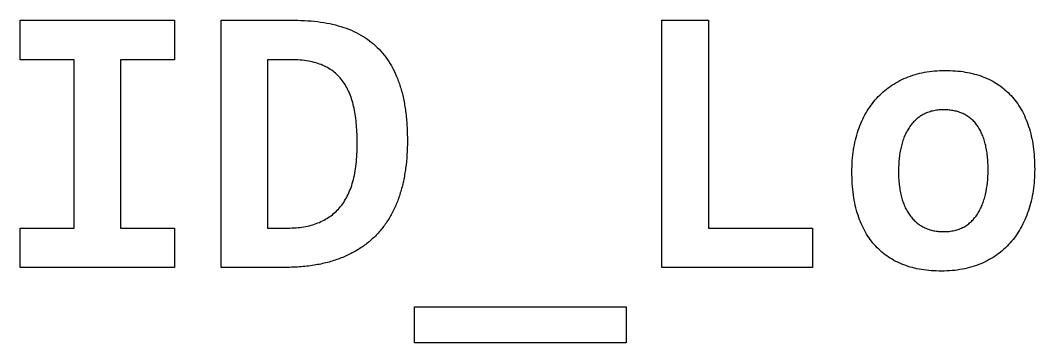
# Model space of a CAD drawing. Extents: x 0 to 260, y 0 to 99.
# Drawn here: x 146.78 to 159.8, y 24.55 to 28.7 of the extents above; entities that cross this region are included whole.
import ezdxf

# ---------------------------------------------------------------- set-up
doc = ezdxf.new("R2010")
doc.units = 0
doc.layers.get('0').update_dxf_attribs({"linetype": 'CONTINUOUS'})

msp = doc.modelspace()

# ---------------------------------------------------------------- linework, layer by layer
at = {"color": 7}
for points in [[(148.756627, 28.189603), (148.06641, 28.189603), (148.06641, 26.026925), (148.756627, 26.026925), (148.756627, 25.520751), (146.778004, 25.520751), (146.778004, 26.026925), (147.468221, 26.026925), (147.468221, 28.189603), (146.778004, 28.189603), (146.778004, 28.695751), (148.756627, 28.695751)], [(155.612787, 28.695751), (155.612787, 26.026925), (156.947206, 26.026925), (156.947206, 25.520751), (155.014598, 25.520751), (155.014598, 28.695751)], [(151.100492, 27.234113)], [(157.458394, 26.893224)], [(158.703679, 25.984539)], [(151.839598, 25.014603), (154.554453, 25.014603), (154.554453, 24.554466), (151.839598, 24.554466)]]:
    msp.add_lwpolyline(points, close=True, dxfattribs=at)
for points in [[(149.354816, 25.520751), (149.354816, 28.695751), (150.29308, 28.695751)], [(150.254257, 28.189629), (149.953004, 28.189629), (149.953004, 26.026951), (150.213274, 26.026951)], [(150.159351, 25.520671), (149.354816, 25.520751)]]:
    msp.add_lwpolyline(points, dxfattribs=at)
for points in [[(150.29308, 28.695751), (150.351847, 28.695751), (150.410614, 28.693105), (150.469229, 28.68993)], [(150.469229, 28.68993), (150.524287, 28.68649), (150.57921, 28.680405), (150.633875, 28.672732)], [(150.633875, 28.672732), (150.685517, 28.665323), (150.73693, 28.656328), (150.787736, 28.644686)], [(150.787736, 28.644686), (150.835571, 28.633573), (150.882869, 28.62008), (150.929374, 28.604416)], [(150.929374, 28.604416), (150.973818, 28.589335), (151.017538, 28.572164), (151.060228, 28.552664)], [(151.060228, 28.552664), (151.101208, 28.533878), (151.141238, 28.513029), (151.179578, 28.489376)], [(151.179578, 28.489376), (151.217177, 28.466092), (151.25315, 28.440348), (151.287424, 28.412461)], [(151.287424, 28.412461), (151.32126, 28.384918), (151.35344, 28.355391), (151.383767, 28.324011)], [(151.383767, 28.324011), (151.414403, 28.29234), (151.443147, 28.258791), (151.469325, 28.223363)], [(150.371452, 28.185396), (150.332475, 28.188306), (150.293367, 28.1891), (150.254257, 28.189629)], [(150.477861, 28.171637), (150.442656, 28.177987), (150.407109, 28.18275), (150.371452, 28.185396)], [(150.574923, 28.148619), (150.543033, 28.158144), (150.510595, 28.165552), (150.477861, 28.171637)], [(150.661919, 28.116975), (150.633638, 28.12941), (150.604517, 28.139729), (150.574923, 28.148619)], [(151.469325, 28.223363), (151.496239, 28.186957), (151.520441, 28.148539), (151.542661, 28.109037)], [(150.739568, 28.076731), (150.71461, 28.091813), (150.688641, 28.10528), (150.661919, 28.116975)], [(150.809309, 28.027836), (150.787211, 28.045563), (150.76387, 28.061994), (150.739568, 28.076731)], [(150.870422, 27.97103), (150.851409, 27.991403), (150.830956, 28.010347), (150.809309, 28.027836)], [(151.542661, 28.109037), (151.565754, 28.068), (151.586707, 28.025773), (151.605212, 27.982513)], [(158.148613, 27.958092), (158.186197, 27.973703), (158.224627, 27.987435), (158.263651, 27.999076)], [(158.263651, 27.999076), (158.303603, 28.010982), (158.344177, 28.020772), (158.385158, 28.028551)], [(158.385158, 28.028551), (158.427952, 28.036488), (158.47119, 28.042309), (158.514574, 28.045749)], [(158.514574, 28.045749), (158.559765, 28.049453), (158.605112, 28.050511), (158.650461, 28.05157)], [(158.650461, 28.05157), (158.694599, 28.05157), (158.738737, 28.048924), (158.782753, 28.046542)], [(158.782753, 28.046542), (158.82465, 28.043632), (158.866435, 28.038605), (158.907856, 28.031461)], [(158.907856, 28.031461), (158.947535, 28.024582), (158.986881, 28.015851), (159.025767, 28.005532)], [(159.025767, 28.005532), (159.062976, 27.995478), (159.099769, 27.983836), (159.13577, 27.970316)], [(150.923626, 27.905599), (150.907384, 27.928618), (150.889639, 27.950499), (150.870422, 27.97103)], [(150.968922, 27.832256), (150.955264, 27.857656), (150.94023, 27.88213), (150.923626, 27.905599)], [(151.605212, 27.982513), (151.624683, 27.936978), (151.641447, 27.890306), (151.656259, 27.843025)], [(157.943706, 27.845221), (157.975276, 27.867181), (158.00786, 27.887687), (158.041486, 27.906313)], [(158.041486, 27.906313), (158.076186, 27.925628), (158.111997, 27.942799), (158.148613, 27.958092)], [(159.13577, 27.970316), (159.170584, 27.957087), (159.204663, 27.941926), (159.237865, 27.925019)], [(159.237865, 27.925019), (159.270528, 27.908351), (159.302342, 27.890041), (159.332771, 27.869642)], [(159.332771, 27.869642), (159.3626, 27.849534), (159.391101, 27.827679), (159.41833, 27.804237)], [(151.007027, 27.751744), (150.995677, 27.779207), (150.983035, 27.806116), (150.968922, 27.832256)], [(151.038663, 27.662579), (151.029677, 27.692821), (151.019081, 27.722587), (151.007027, 27.751744)], [(151.656259, 27.843025), (151.671981, 27.792833), (151.685506, 27.741981), (151.696522, 27.690598)], [(157.77187, 27.694223), (157.797481, 27.722507), (157.824466, 27.749574), (157.853115, 27.774736)], [(157.853115, 27.774736), (157.88186, 27.799871), (157.912282, 27.82334), (157.943706, 27.845221)], [(159.41833, 27.804237), (159.445838, 27.780425), (159.472051, 27.755368), (159.496697, 27.728725)], [(151.062388, 27.566244), (151.055742, 27.598656), (151.048087, 27.630882), (151.038663, 27.662579)], [(151.696522, 27.690598), (151.708341, 27.635486), (151.717273, 27.579738), (151.724562, 27.523805)], [(157.699255, 27.605059), (157.721744, 27.636094), (157.746123, 27.665781), (157.77187, 27.694223)], [(159.496697, 27.728725), (159.521567, 27.701843), (159.544856, 27.67348), (159.566438, 27.6439)], [(159.566438, 27.6439), (159.58861, 27.613472), (159.609012, 27.581749), (159.627551, 27.548993)], [(151.080361, 27.462713), (151.075334, 27.497373), (151.069426, 27.531928), (151.062388, 27.566244)], [(151.724562, 27.523805), (151.732375, 27.463851), (151.738305, 27.403658), (151.741818, 27.343333)], [(157.581341, 27.399451), (157.597877, 27.435963), (157.616083, 27.471735), (157.635982, 27.506581)], [(157.635982, 27.506581), (157.65535, 27.540474), (157.676339, 27.573467), (157.699255, 27.605059)], [(158.367196, 27.484435), (158.348992, 27.474646), (158.331331, 27.463533), (158.31471, 27.451362)], [(158.424713, 27.511052), (158.405002, 27.503379), (158.385801, 27.494648), (158.367196, 27.484435)], [(158.487983, 27.530367), (158.466499, 27.52534), (158.445311, 27.51899), (158.424713, 27.511052)], [(158.557005, 27.541744), (158.533801, 27.539098), (158.510711, 27.535658), (158.487983, 27.530367)], [(158.631787, 27.545448), (158.60681, 27.545422), (158.581836, 27.545422), (158.557005, 27.541744)], [(158.700097, 27.542538), (158.677396, 27.545183), (158.654602, 27.545183), (158.631787, 27.545448)], [(158.764086, 27.533277), (158.74292, 27.537511), (158.721563, 27.540686), (158.700097, 27.542538)], [(158.823763, 27.518196), (158.80421, 27.524546), (158.784234, 27.529308), (158.764086, 27.533277)], [(158.879125, 27.4965), (158.861133, 27.504702), (158.842639, 27.512111), (158.823763, 27.518196)], [(158.930171, 27.469195), (158.913714, 27.479249), (158.896659, 27.48851), (158.879125, 27.4965)], [(159.627551, 27.548993), (159.646681, 27.515206), (159.663813, 27.480334), (159.679317, 27.444748)], [(151.093302, 27.351985), (151.090034, 27.389), (151.085692, 27.425936), (151.080361, 27.462713)], [(151.10049, 27.234086), (151.099035, 27.27343), (151.096765, 27.312773), (151.093302, 27.351985)], [(157.535327, 27.283696), (157.548847, 27.32296), (157.564204, 27.361616), (157.581341, 27.399451)], [(158.224839, 27.367251), (158.21124, 27.351112), (158.199042, 27.333861), (158.187451, 27.316213)], [(158.267977, 27.411833), (158.252843, 27.397811), (158.238171, 27.383047), (158.224839, 27.367251)], [(158.31471, 27.451362), (158.298306, 27.439191), (158.282915, 27.425698), (158.267977, 27.411833)], [(158.976904, 27.436122), (158.962087, 27.448028), (158.946432, 27.459141), (158.930171, 27.469195)], [(159.019325, 27.396567), (159.006069, 27.41059), (158.991916, 27.423925), (158.976904, 27.436122)], [(159.05743, 27.350556), (159.045656, 27.366696), (159.032982, 27.382041), (159.019325, 27.396567)], [(159.09122, 27.298777), (159.080848, 27.316504), (159.06963, 27.33394), (159.05743, 27.350556)], [(159.679317, 27.444748), (159.69551, 27.407574), (159.709898, 27.369659), (159.722458, 27.331136)], [(151.103368, 27.109653), (151.102707, 27.151192), (151.102045, 27.192653), (151.100492, 27.234113)], [(151.741818, 27.343333), (151.745597, 27.278483), (151.746583, 27.213502), (151.74757, 27.14852)], [(157.499378, 27.16003), (157.509353, 27.201781), (157.521365, 27.243082), (157.535327, 27.283696)], [(158.154378, 27.260836), (158.144033, 27.241521), (158.134799, 27.221466), (158.12634, 27.201172)], [(158.187451, 27.316213), (158.17565, 27.298221), (158.164485, 27.279806), (158.154378, 27.260836)], [(159.1207, 27.241257), (159.111942, 27.260836), (159.102047, 27.28015), (159.09122, 27.298777)], [(159.145147, 27.177995), (159.137871, 27.199426), (159.129907, 27.220619), (159.1207, 27.241257)], [(159.722458, 27.331136), (159.735634, 27.290734), (159.746799, 27.249644), (159.756247, 27.208184)], [(151.099772, 26.974398), (151.102127, 27.019403), (151.102744, 27.064488), (151.103368, 27.109653)], [(151.74757, 27.14852), (151.746538, 27.088327), (151.745533, 27.028108), (151.741818, 26.968048)], [(157.474216, 27.029881), (157.48099, 27.07359), (157.489112, 27.117035), (157.499378, 27.16003)], [(158.102607, 27.136455), (158.09541, 27.113701), (158.089325, 27.090682), (158.083901, 27.067425)], [(158.12634, 27.201172), (158.117503, 27.180006), (158.109539, 27.158363), (158.102607, 27.136455)], [(159.165996, 27.108251), (159.15999, 27.131798), (159.152952, 27.155002), (159.145147, 27.177995)], [(159.181819, 27.032765), (159.177612, 27.058165), (159.172373, 27.083353), (159.165996, 27.108251)], [(159.756247, 27.208184), (159.766222, 27.164448), (159.774318, 27.120316), (159.780695, 27.075892)], [(151.088988, 26.847848), (151.093838, 26.889943), (151.097566, 26.932117), (151.099772, 26.974398)], [(151.741818, 26.968048), (151.738275, 26.910607), (151.732277, 26.853298), (151.724562, 26.796227)], [(157.458394, 26.893277), (157.461622, 26.938997), (157.467178, 26.984558), (157.474216, 27.029881)], [(158.083901, 27.067425), (158.072656, 27.019112), (158.064348, 26.970085), (158.059453, 26.920767)], [(159.192614, 26.950797), (159.189703, 26.978208), (159.186343, 27.005566), (159.181819, 27.032765)], [(159.780695, 27.075892), (159.787389, 27.02914), (159.792178, 26.982124), (159.795062, 26.934975)], [(151.071732, 26.731378), (151.079026, 26.769954), (151.08449, 26.808848), (151.088988, 26.847848)], [(157.453367, 26.749343), (157.454161, 26.797418), (157.454955, 26.845413), (157.458394, 26.893224)], [(158.059453, 26.920767), (158.05432, 26.868961), (158.052918, 26.816838), (158.051569, 26.764689)], [(159.19981, 26.863088), (159.198223, 26.892377), (159.195736, 26.921613), (159.192614, 26.950797)], [(159.201927, 26.769663), (159.201662, 26.800805), (159.201398, 26.831973), (159.19981, 26.863088)], [(159.795062, 26.934975), (159.798157, 26.884731), (159.799136, 26.834354), (159.800089, 26.78403)], [(151.046567, 26.623534), (151.056386, 26.659147), (151.064869, 26.695104), (151.071732, 26.731378)], [(151.724562, 26.796227), (151.717133, 26.741247), (151.708113, 26.686505), (151.696522, 26.632292)], [(157.458394, 26.595435), (157.455325, 26.646658), (157.454346, 26.697988), (157.453367, 26.749343)], [(158.051569, 26.764689), (158.051794, 26.73323), (158.052098, 26.701798), (158.053685, 26.670445)], [(159.193301, 26.608691), (159.198937, 26.662137), (159.200445, 26.715953), (159.201927, 26.769663)], [(159.800089, 26.78403), (159.799031, 26.736299), (159.798237, 26.688568), (159.795062, 26.640943)], [(151.014932, 26.525744), (151.027196, 26.557732), (151.037456, 26.590487), (151.046567, 26.623534)], [(151.696522, 26.632292), (151.685391, 26.580222), (151.671887, 26.528654), (151.656259, 26.477722)], [(157.472761, 26.45092), (157.466067, 26.498889), (157.461278, 26.547122), (157.458394, 26.595435)], [(158.053685, 26.670445), (158.055273, 26.640917), (158.058289, 26.611442), (158.061597, 26.582021)], [(158.061597, 26.582021), (158.064719, 26.554345), (158.068158, 26.526696), (158.073106, 26.499338)], [(159.167425, 26.458434), (159.178961, 26.50799), (159.187983, 26.558182), (159.193301, 26.608691)], [(159.795062, 26.640943), (159.792046, 26.595488), (159.786966, 26.550112), (159.779954, 26.505053)], [(150.929374, 26.357522), (150.946355, 26.383186), (150.961462, 26.409909), (150.975389, 26.43732)], [(150.975389, 26.43732), (150.990033, 26.466133), (151.003373, 26.495608), (151.014932, 26.525744)], [(151.656259, 26.477722), (151.641173, 26.428562), (151.624108, 26.380011), (151.604493, 26.332492)], [(157.497208, 26.316485), (157.487075, 26.360908), (157.479058, 26.405808), (157.472761, 26.45092)], [(158.073106, 26.499338), (158.077736, 26.473674), (158.083716, 26.448327), (158.090357, 26.423138)], [(159.148719, 26.38869), (159.155916, 26.411708), (159.161948, 26.434965), (159.167425, 26.458434)], [(159.779954, 26.505053), (159.773128, 26.461106), (159.76445, 26.41745), (159.754078, 26.374217)], [(150.87617, 26.287778), (150.895334, 26.310003), (150.913204, 26.333154), (150.929374, 26.357522)], [(151.604493, 26.332492), (151.585634, 26.286772), (151.564415, 26.242031), (151.540504, 26.198745)], [(157.531718, 26.192104), (157.518224, 26.232956), (157.506768, 26.274522), (157.497208, 26.316485)], [(158.090357, 26.423138), (158.096627, 26.399326), (158.10348, 26.375725), (158.11192, 26.352653)], [(158.11192, 26.352653), (158.119884, 26.330958), (158.12925, 26.309632), (158.139241, 26.288677)], [(159.097665, 26.26288), (159.107772, 26.282459), (159.116689, 26.302779), (159.124986, 26.323258)], [(159.124986, 26.323258), (159.133717, 26.344689), (159.141761, 26.366571), (159.148719, 26.38869)], [(159.754078, 26.374217), (159.744077, 26.332519), (159.732488, 26.291191), (159.718849, 26.250551)], [(150.74963, 26.173451), (150.772982, 26.189855), (150.795359, 26.207556), (150.816495, 26.226659)], [(150.816495, 26.226659), (150.837622, 26.245709), (150.857509, 26.266241), (150.87617, 26.287778)], [(151.540504, 26.198745), (151.517052, 26.156306), (151.491005, 26.115322), (151.462855, 26.07582)], [(157.575575, 26.077778), (157.559171, 26.115163), (157.544521, 26.153343), (157.531718, 26.192104)], [(158.139241, 26.288677), (158.148713, 26.268833), (158.158741, 26.249228), (158.170158, 26.230442)], [(158.170158, 26.230442), (158.181244, 26.212186), (158.193626, 26.19475), (158.206824, 26.177949)], [(158.206824, 26.177949), (158.219444, 26.16181), (158.232806, 26.146464), (158.247088, 26.131938)], [(159.028643, 26.157179), (159.04174, 26.173319), (159.053937, 26.190146), (159.065312, 26.207503)], [(159.065312, 26.207503), (159.077033, 26.225495), (159.087907, 26.243857), (159.097665, 26.26288)], [(159.718849, 26.250551), (159.705593, 26.211048), (159.690422, 26.172181), (159.673552, 26.134081)], [(150.418182, 26.043356), (150.449399, 26.048647), (150.480406, 26.055262), (150.51093, 26.063464)], [(150.51093, 26.063464), (150.540179, 26.071401), (150.568985, 26.081191), (150.597207, 26.092224)], [(150.597207, 26.092224), (150.624461, 26.103072), (150.65117, 26.114978), (150.677013, 26.128869)], [(150.677013, 26.128869), (150.702085, 26.142363), (150.726343, 26.157153), (150.74963, 26.173451)], [(151.462855, 26.07582), (151.435032, 26.036767), (151.405152, 25.99917), (151.372983, 25.963637)], [(157.628061, 25.972818), (157.608667, 26.00679), (157.591305, 26.041927), (157.575575, 26.077778)], [(158.247088, 26.131938), (158.261111, 26.117651), (158.276055, 26.104263), (158.291665, 26.091668)], [(158.291665, 26.091668), (158.306799, 26.079498), (158.322582, 26.068121), (158.339115, 26.057881)], [(158.339115, 26.057881), (158.355731, 26.047562), (158.373112, 26.038567), (158.390884, 26.030576)], [(158.888443, 26.04071), (158.906408, 26.050499), (158.923596, 26.061876), (158.940209, 26.073783)], [(158.940209, 26.073783), (158.956798, 26.085689), (158.972795, 26.098653), (158.987662, 26.112597)], [(158.987662, 26.112597), (159.002346, 26.126355), (159.015917, 26.141489), (159.028643, 26.157179)], [(159.673552, 26.134081), (159.65728, 26.097304), (159.639426, 26.061215), (159.61963, 26.026237)], [(150.213274, 26.026951), (150.248543, 26.026951), (150.283812, 26.029597), (150.318963, 26.031185)], [(150.318963, 26.031185), (150.352184, 26.033831), (150.3853, 26.037799), (150.418182, 26.043356)], [(151.372983, 25.963637), (151.34089, 25.928209), (151.306517, 25.894792), (151.270169, 25.863703)], [(157.689174, 25.878626), (157.667082, 25.908868), (157.646627, 25.9403), (157.628061, 25.972818)], [(158.390884, 26.030576), (158.408717, 26.022374), (158.426946, 26.01523), (158.445525, 26.00888)], [(158.445525, 26.00888), (158.464602, 26.00253), (158.484065, 25.997239), (158.503763, 25.993005)], [(158.503763, 25.993005), (158.5244, 25.988507), (158.545313, 25.985597), (158.566313, 25.983745)], [(158.566313, 25.983745), (158.588062, 25.981099), (158.609898, 25.981099), (158.63176, 25.980835)], [(158.63176, 25.980835), (158.655811, 25.980914), (158.679825, 25.980914), (158.703679, 25.984539)], [(158.703666, 25.984618), (158.725918, 25.987264), (158.748021, 25.990968), (158.769812, 25.995995)], [(158.769812, 25.995995), (158.790793, 26.001022), (158.81146, 26.007108), (158.831645, 26.014781)], [(158.831645, 26.014781), (158.851145, 26.021924), (158.870192, 26.030656), (158.888443, 26.04071)], [(159.55636, 25.927018), (159.533976, 25.895586), (159.510045, 25.865264), (159.484462, 25.836425)], [(159.61963, 26.026237), (159.600315, 25.992079), (159.579135, 25.95898), (159.55636, 25.927018)], [(151.270169, 25.863703), (151.233206, 25.832112), (151.1942, 25.802902), (151.153695, 25.775994)], [(157.758916, 25.793774), (157.734019, 25.820629), (157.710796, 25.849046), (157.689174, 25.878626)], [(157.837285, 25.719003), (157.809703, 25.742286), (157.783482, 25.767316), (157.758916, 25.793774)], [(159.484462, 25.836425), (159.459168, 25.807876), (159.432236, 25.780757), (159.403936, 25.755171)], [(151.02356, 25.699794), (150.976865, 25.675717), (150.928815, 25.654497), (150.879765, 25.635791)], [(151.153695, 25.775994), (151.111801, 25.74816), (151.068303, 25.72276), (151.02356, 25.699794)], [(157.923561, 25.654312), (157.893554, 25.674156), (157.864744, 25.695772), (157.837285, 25.719003)], [(158.017747, 25.599649), (157.985381, 25.616053), (157.953858, 25.634283), (157.923561, 25.654312)], [(159.314782, 25.683284), (159.283202, 25.660795), (159.250187, 25.640316), (159.216283, 25.621451)], [(159.403936, 25.755171), (159.375602, 25.729507), (159.345887, 25.70543), (159.314782, 25.683284)], [(150.362102, 25.527815), (150.294643, 25.523052), (150.226997, 25.521994), (150.159351, 25.520671)], [(150.549755, 25.549511), (150.487554, 25.539457), (150.424909, 25.532313), (150.362102, 25.527815)], [(150.722309, 25.585468), (150.665453, 25.570651), (150.607797, 25.558851), (150.549755, 25.549511)], [(150.879765, 25.635791), (150.828249, 25.616212), (150.775631, 25.599438), (150.722309, 25.585468)], [(158.119842, 25.554353), (158.085039, 25.567582), (158.050947, 25.582769), (158.017747, 25.599649)], [(158.229845, 25.519137), (158.192584, 25.528926), (158.155833, 25.540568), (158.119842, 25.554353)], [(158.99412, 25.527974), (158.953912, 25.516067), (158.913094, 25.506278), (158.871894, 25.498499)], [(159.109156, 25.568958), (159.071649, 25.553083), (159.033173, 25.539536), (158.99412, 25.527974)], [(159.216283, 25.621451), (159.181506, 25.602136), (159.145795, 25.584436), (159.109156, 25.568958)], [(158.347037, 25.494795), (158.307633, 25.501145), (158.268464, 25.509082), (158.229845, 25.519137)], [(158.47142, 25.479714), (158.429783, 25.482889), (158.38828, 25.48818), (158.347037, 25.494795)], [(158.602995, 25.474687), (158.559085, 25.474713), (158.515177, 25.477332), (158.47142, 25.479714)], [(158.741041, 25.480507), (158.695149, 25.476803), (158.649072, 25.475745), (158.602995, 25.474687)], [(158.871894, 25.498499), (158.828613, 25.490297), (158.784912, 25.484212), (158.741041, 25.480507)]]:
    msp.add_open_spline(points, degree=3, dxfattribs=at)

doc.saveas('drawing.dxf')
